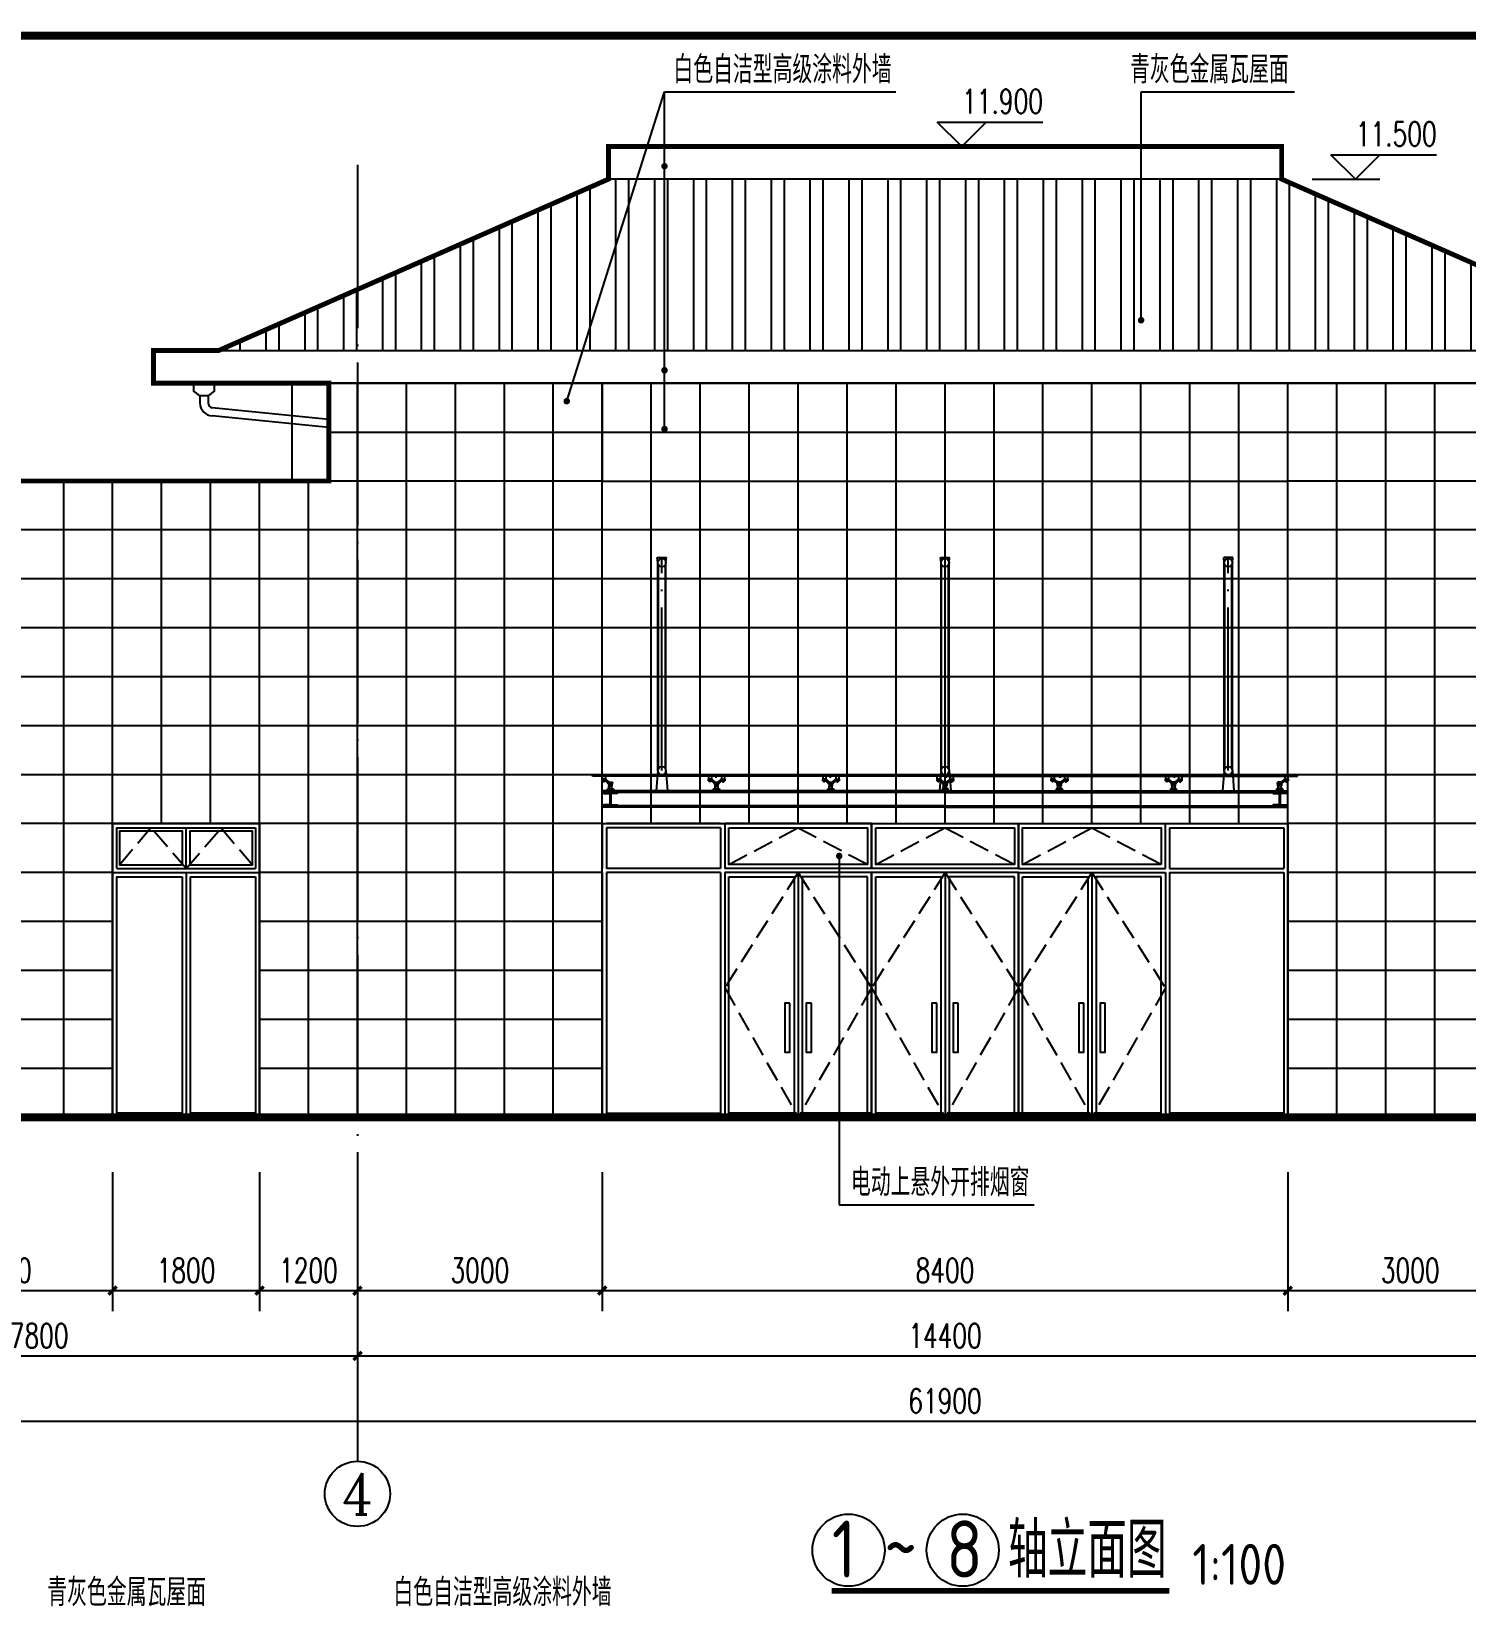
# Model space of a CAD drawing. Extents: x 63793 to 231107, y 20849 to 337643.
# Drawn here: x 162406 to 179976, y 187939 to 207292 of the extents above; entities that cross this region are included whole.
import ezdxf
from ezdxf.enums import TextEntityAlignment as Align

# ---------------------------------------------------------------- set-up
doc = ezdxf.new("R2010")
doc.units = 0
doc.header["$LTSCALE"] = 1000
doc.header["$MEASUREMENT"] = 0
doc.linetypes.add('DASH', pattern=[0.35, 0.25, -0.1])
doc.linetypes.add('DOTE', pattern=[2.42, 2, -0.2, 0.02, -0.2])
for name, color, linetype in [('AXIS', 3, 'Continuous'), ('AXIS_TEXT', 7, 'Continuous'), ('DIM_ELEV', 3, 'Continuous'), ('DIM_LEAD', 3, 'Continuous'), ('DIM_SYMB', 3, 'Continuous'), ('DOTE', 1, 'DOTE'), ('PUB_DIM', 3, 'Continuous'), ('PUB_TEXT', 7, 'Continuous'), ('PUB_TITLE', 4, 'Continuous'), ('SPACE_HATCH', 8, 'Continuous'), ('WINDOW', 4, 'Continuous'), ('新块$0$WINDOW', 4, 'Continuous'), ('网格', 144, 'Continuous'), ('装修线', 153, 'Continuous')]:
    doc.layers.add(name, color=color, linetype=linetype)
doc.styles.add('_TCH_AXIS', font='COMPLEX', dxfattribs={"bigfont": 'GBCBIG'})
doc.styles.add('_TCH_DIM', font='SIMPLEX', dxfattribs={"bigfont": 'GBCBIG'})
doc.styles.add('_TCH_DIM_T3', font='SIMPLEX', dxfattribs={"width": 0.705882, "bigfont": 'GBCBIG'})
doc.styles.get("Standard").update_dxf_attribs({"font": 'gbenor.shx', "bigfont": 'gbcbig.shx'})
doc.dimstyles.new('_TCH_ARCH&&100', dxfattribs={"dimtxt": 297.5, "dimasz": 100, "dimexe": 250, "dimexo": 300, "dimgap": 100, "dimtad": 1, "dimdec": 0, "dimzin": 0, "dimdsep": 46, "dimtxsty": '_TCH_DIM_T3', "dimblk": 'ARCHTICK', "dimcen": 0.09, "dimclrt": 7, "dimazin": 2, "dimtfac": 1, "dimtdec": 0, "dimtix": 1, "dimtmove": 2, "dimatfit": 3, "dimfxl": 0, "dimtolj": 1, "dimtzin": 0, "dimarcsym": 0})

# ---------------------------------------------------------------- blocks, each defined once
blk = doc.blocks.new('ddfdfs')
at = {"linetype": 'ByBlock'}
for points in [[(217357, -28673), (217344, -28673), (217344, -28711), (217357, -28711)], [(218757, -28673), (218744, -28673), (218744, -28711), (218757, -28711)], [(220151, -28673), (220163, -28673), (220163, -28711), (220151, -28711)], [(221551, -28673), (221563, -28673), (221563, -28711), (221551, -28711)], [(222951, -28673), (222963, -28673), (222963, -28711), (222951, -28711)]]:
    blk.add_hatch(color=256, dxfattribs=at).paths.add_polyline_path(points)
for p, q in [((216634, -26075), (216628, -26009)), ((216628, -26009), (216739, -26009)), ((216634, -28623), (216634, -26075)), ((216641, -28598), (216641, -26100)), ((216727, -28598), (216727, -26100)), ((216734, -26075), (216739, -26009)), ((216734, -28623), (216734, -26075)), ((220104, -26075), (220098, -26009)), ((220098, -26009), (220209, -26009)), ((220104, -28623), (220104, -26075)), ((220111, -28598), (220111, -26100)), ((220197, -28598), (220197, -26100)), ((220204, -26075), (220209, -26009)), ((220204, -28623), (220204, -26075)), ((223574, -26075), (223568, -26009)), ((223679, -26009), (223568, -26009)), ((223574, -28623), (223574, -26075)), ((223581, -28598), (223581, -26100)), ((223667, -28598), (223667, -26100)), ((223674, -26075), (223679, -26009)), ((223674, -28623), (223674, -26075)), ((216634, -28623), (216614, -28873)), ((216734, -28623), (216753, -28873)), ((220104, -28623), (220084, -28873)), ((220204, -28623), (220223, -28873)), ((223574, -28623), (223554, -28873)), ((223674, -28623), (223693, -28873)), ((215834, -28693), (215834, -28673)), ((224474, -28693), (224474, -28673))]:
    blk.add_line(p, q)
for p, q in [((220154, -28673), (215834, -28673)), ((220154, -28693), (215834, -28693)), ((215950, -28730), (215950, -28749)), ((215995, -28730), (215950, -28730)), ((215995, -28749), (215950, -28749)), ((215954, -28673), (215954, -28730)), ((215959, -28749), (215959, -28754)), ((215986, -28754), (215959, -28754)), ((215966, -28754), (215966, -28759)), ((215979, -28759), (215966, -28759)), ((215979, -28754), (215979, -28759)), ((215986, -28749), (215986, -28754)), ((215991, -28673), (215991, -28730)), ((215992, -28749), (216027, -28780)), ((215995, -28730), (216036, -28766)), ((215995, -28730), (215995, -28749)), ((215995, -28749), (216027, -28777)), ((216030, -28766), (216027, -28768)), ((216027, -28788), (216027, -28768)), ((216030, -28791), (216027, -28788)), ((216030, -28766), (216077, -28766)), ((216030, -28791), (216077, -28791)), ((216032, -28791), (216032, -28791)), ((216032, -28791), (216032, -28811)), ((216032, -28791), (216075, -28791)), ((216032, -28811), (216075, -28811)), ((216035, -28793), (216035, -28808)), ((216035, -28793), (216072, -28793)), ((216035, -28808), (216072, -28808)), ((216035, -28866), (216035, -28811)), ((216037, -28863), (216037, -28811)), ((216070, -28863), (216070, -28811)), ((216072, -28808), (216072, -28793)), ((216072, -28866), (216072, -28811)), ((216075, -28791), (216075, -28791)), ((216075, -28811), (216075, -28791)), ((216077, -28766), (216080, -28768)), ((216077, -28791), (216080, -28788)), ((216080, -28788), (216080, -28768)), ((217295, -28730), (217250, -28730)), ((217250, -28730), (217250, -28749)), ((217295, -28749), (217250, -28749)), ((217254, -28673), (217254, -28730)), ((217259, -28749), (217259, -28754)), ((217286, -28754), (217259, -28754)), ((217266, -28754), (217266, -28759)), ((217279, -28759), (217266, -28759)), ((217279, -28754), (217279, -28759)), ((217286, -28749), (217286, -28754)), ((217291, -28673), (217291, -28730)), ((217292, -28749), (217327, -28780)), ((217295, -28730), (217336, -28766)), ((217295, -28730), (217295, -28749)), ((217295, -28749), (217327, -28777)), ((217330, -28766), (217327, -28768)), ((217327, -28788), (217327, -28768)), ((217330, -28791), (217327, -28788)), ((217330, -28766), (217377, -28766)), ((217330, -28791), (217377, -28791)), ((217332, -28791), (217332, -28791)), ((217332, -28791), (217332, -28811)), ((217332, -28791), (217375, -28791)), ((217332, -28811), (217375, -28811)), ((217335, -28793), (217335, -28808)), ((217335, -28793), (217372, -28793)), ((217335, -28808), (217372, -28808)), ((217335, -28866), (217335, -28811)), ((217337, -28863), (217337, -28811)), ((217344, -28673), (217344, -28711)), ((217370, -28863), (217370, -28811)), ((217412, -28730), (217371, -28766)), ((217372, -28808), (217372, -28793)), ((217372, -28866), (217372, -28811)), ((217375, -28791), (217375, -28791)), ((217375, -28811), (217375, -28791)), ((217377, -28766), (217380, -28768)), ((217377, -28791), (217380, -28788)), ((217412, -28749), (217380, -28777)), ((217416, -28749), (217380, -28780)), ((217380, -28788), (217380, -28768)), ((217412, -28730), (217457, -28730)), ((217412, -28730), (217412, -28749)), ((217412, -28749), (217457, -28749)), ((217416, -28673), (217416, -28730)), ((217421, -28749), (217421, -28754)), ((217421, -28754), (217448, -28754)), ((217428, -28754), (217428, -28759)), ((217428, -28759), (217441, -28759)), ((217441, -28754), (217441, -28759)), ((217448, -28749), (217448, -28754)), ((217453, -28673), (217453, -28730)), ((217457, -28730), (217457, -28749)), ((218695, -28730), (218650, -28730)), ((218650, -28730), (218650, -28749)), ((218695, -28749), (218650, -28749)), ((218654, -28673), (218654, -28730)), ((218659, -28749), (218659, -28754)), ((218686, -28754), (218659, -28754)), ((218666, -28754), (218666, -28759)), ((218679, -28759), (218666, -28759)), ((218679, -28754), (218679, -28759)), ((218686, -28749), (218686, -28754)), ((218691, -28673), (218691, -28730)), ((218692, -28749), (218727, -28780)), ((218695, -28730), (218736, -28766)), ((218695, -28730), (218695, -28749)), ((218695, -28749), (218727, -28777)), ((218730, -28766), (218727, -28768)), ((218727, -28788), (218727, -28768)), ((218730, -28791), (218727, -28788)), ((218730, -28766), (218777, -28766)), ((218730, -28791), (218777, -28791)), ((218732, -28791), (218732, -28791)), ((218732, -28791), (218732, -28811)), ((218732, -28791), (218775, -28791)), ((218732, -28811), (218775, -28811)), ((218735, -28793), (218735, -28808)), ((218735, -28793), (218772, -28793)), ((218735, -28808), (218772, -28808)), ((218735, -28866), (218735, -28811)), ((218737, -28863), (218737, -28811)), ((218744, -28673), (218744, -28711)), ((218770, -28863), (218770, -28811)), ((218812, -28730), (218771, -28766)), ((218772, -28808), (218772, -28793)), ((218772, -28866), (218772, -28811)), ((218775, -28791), (218775, -28791)), ((218775, -28811), (218775, -28791)), ((218777, -28766), (218780, -28768)), ((218777, -28791), (218780, -28788)), ((218812, -28749), (218780, -28777)), ((218816, -28749), (218780, -28780)), ((218780, -28788), (218780, -28768)), ((218812, -28730), (218857, -28730)), ((218812, -28730), (218812, -28749)), ((218812, -28749), (218857, -28749)), ((218816, -28673), (218816, -28730)), ((218821, -28749), (218821, -28754)), ((218821, -28754), (218848, -28754)), ((218828, -28754), (218828, -28759)), ((218828, -28759), (218841, -28759)), ((218841, -28754), (218841, -28759)), ((218848, -28749), (218848, -28754)), ((218853, -28673), (218853, -28730)), ((218857, -28730), (218857, -28749)), ((220051, -28730), (220051, -28749)), ((220096, -28730), (220051, -28730)), ((220096, -28749), (220051, -28749)), ((220054, -28673), (220054, -28730)), ((220059, -28749), (220059, -28754)), ((220087, -28754), (220059, -28754)), ((220067, -28754), (220067, -28759)), ((220079, -28759), (220067, -28759)), ((220079, -28754), (220079, -28759)), ((220087, -28749), (220087, -28754)), ((220092, -28673), (220092, -28730)), ((220092, -28749), (220128, -28780)), ((220096, -28730), (220137, -28766)), ((220096, -28730), (220096, -28749)), ((220096, -28749), (220128, -28777)), ((220131, -28766), (220128, -28768)), ((220128, -28788), (220128, -28768)), ((220131, -28791), (220128, -28788)), ((220178, -28766), (220131, -28766)), ((220178, -28791), (220131, -28791)), ((220133, -28791), (220133, -28791)), ((220176, -28791), (220133, -28791)), ((220133, -28811), (220133, -28791)), ((220176, -28811), (220133, -28811)), ((220173, -28793), (220136, -28793)), ((220136, -28808), (220136, -28793)), ((220173, -28808), (220136, -28808)), ((220136, -28866), (220136, -28811)), ((220138, -28863), (220138, -28811)), ((220154, -28673), (224474, -28673)), ((220154, -28693), (224474, -28693)), ((220163, -28673), (220163, -28711)), ((220213, -28730), (220171, -28766)), ((220171, -28863), (220171, -28811)), ((220173, -28793), (220173, -28808)), ((220173, -28866), (220173, -28811)), ((220176, -28791), (220176, -28791)), ((220176, -28791), (220176, -28811)), ((220178, -28766), (220181, -28768)), ((220178, -28791), (220181, -28788)), ((220216, -28749), (220181, -28780)), ((220213, -28749), (220181, -28777)), ((220181, -28788), (220181, -28768)), ((220213, -28730), (220213, -28749)), ((220213, -28730), (220258, -28730)), ((220213, -28749), (220258, -28749)), ((220217, -28673), (220217, -28730)), ((220222, -28749), (220222, -28754)), ((220222, -28754), (220249, -28754)), ((220229, -28754), (220229, -28759)), ((220229, -28759), (220242, -28759)), ((220242, -28754), (220242, -28759)), ((220249, -28749), (220249, -28754)), ((220254, -28673), (220254, -28730)), ((220258, -28730), (220258, -28749)), ((221450, -28730), (221450, -28749)), ((221495, -28730), (221450, -28730)), ((221495, -28749), (221450, -28749)), ((221454, -28673), (221454, -28730)), ((221459, -28749), (221459, -28754)), ((221486, -28754), (221459, -28754)), ((221466, -28754), (221466, -28759)), ((221479, -28759), (221466, -28759)), ((221479, -28754), (221479, -28759)), ((221486, -28749), (221486, -28754)), ((221491, -28673), (221491, -28730)), ((221492, -28749), (221527, -28780)), ((221495, -28730), (221536, -28766)), ((221495, -28730), (221495, -28749)), ((221495, -28749), (221527, -28777)), ((221530, -28766), (221527, -28768)), ((221527, -28788), (221527, -28768)), ((221530, -28791), (221527, -28788)), ((221577, -28766), (221530, -28766)), ((221577, -28791), (221530, -28791)), ((221532, -28791), (221532, -28791)), ((221575, -28791), (221532, -28791)), ((221532, -28811), (221532, -28791)), ((221575, -28811), (221532, -28811)), ((221572, -28793), (221535, -28793)), ((221535, -28808), (221535, -28793)), ((221572, -28808), (221535, -28808)), ((221535, -28866), (221535, -28811)), ((221537, -28863), (221537, -28811)), ((221563, -28673), (221563, -28711)), ((221570, -28863), (221570, -28811)), ((221612, -28730), (221571, -28766)), ((221572, -28793), (221572, -28808)), ((221572, -28866), (221572, -28811)), ((221575, -28791), (221575, -28791)), ((221575, -28791), (221575, -28811)), ((221577, -28766), (221580, -28768)), ((221577, -28791), (221580, -28788)), ((221616, -28749), (221580, -28780)), ((221612, -28749), (221580, -28777)), ((221580, -28788), (221580, -28768)), ((221612, -28730), (221612, -28749)), ((221612, -28730), (221657, -28730)), ((221612, -28749), (221657, -28749)), ((221616, -28673), (221616, -28730)), ((221621, -28749), (221621, -28754)), ((221621, -28754), (221648, -28754)), ((221628, -28754), (221628, -28759)), ((221628, -28759), (221641, -28759)), ((221641, -28754), (221641, -28759)), ((221648, -28749), (221648, -28754)), ((221653, -28673), (221653, -28730)), ((221657, -28730), (221657, -28749)), ((222850, -28730), (222850, -28749)), ((222895, -28730), (222850, -28730)), ((222895, -28749), (222850, -28749)), ((222854, -28673), (222854, -28730)), ((222859, -28749), (222859, -28754)), ((222886, -28754), (222859, -28754)), ((222866, -28754), (222866, -28759)), ((222879, -28759), (222866, -28759)), ((222879, -28754), (222879, -28759)), ((222886, -28749), (222886, -28754)), ((222891, -28673), (222891, -28730)), ((222892, -28749), (222927, -28780)), ((222895, -28730), (222936, -28766)), ((222895, -28730), (222895, -28749)), ((222895, -28749), (222927, -28777)), ((222930, -28766), (222927, -28768)), ((222927, -28788), (222927, -28768)), ((222930, -28791), (222927, -28788)), ((222977, -28766), (222930, -28766)), ((222977, -28791), (222930, -28791)), ((222932, -28791), (222932, -28791)), ((222975, -28791), (222932, -28791)), ((222932, -28811), (222932, -28791)), ((222975, -28811), (222932, -28811)), ((222972, -28793), (222935, -28793)), ((222935, -28808), (222935, -28793)), ((222972, -28808), (222935, -28808)), ((222935, -28866), (222935, -28811)), ((222937, -28863), (222937, -28811)), ((222963, -28673), (222963, -28711)), ((222970, -28863), (222970, -28811)), ((223012, -28730), (222971, -28766)), ((222972, -28793), (222972, -28808)), ((222972, -28866), (222972, -28811)), ((222975, -28791), (222975, -28791)), ((222975, -28791), (222975, -28811)), ((222977, -28766), (222980, -28768)), ((222977, -28791), (222980, -28788)), ((223016, -28749), (222980, -28780)), ((223012, -28749), (222980, -28777)), ((222980, -28788), (222980, -28768)), ((223012, -28730), (223012, -28749)), ((223012, -28730), (223057, -28730)), ((223012, -28749), (223057, -28749)), ((223016, -28673), (223016, -28730)), ((223021, -28749), (223021, -28754)), ((223021, -28754), (223048, -28754)), ((223028, -28754), (223028, -28759)), ((223028, -28759), (223041, -28759)), ((223041, -28754), (223041, -28759)), ((223048, -28749), (223048, -28754)), ((223053, -28673), (223053, -28730)), ((223057, -28730), (223057, -28749)), ((224230, -28766), (224227, -28768)), ((224227, -28788), (224227, -28768)), ((224230, -28791), (224227, -28788)), ((224277, -28766), (224230, -28766)), ((224277, -28791), (224230, -28791)), ((224232, -28791), (224232, -28791)), ((224232, -28811), (224232, -28791)), ((224275, -28791), (224232, -28791)), ((224275, -28811), (224232, -28811)), ((224235, -28808), (224235, -28793)), ((224272, -28793), (224235, -28793)), ((224272, -28808), (224235, -28808)), ((224235, -28866), (224235, -28811)), ((224237, -28863), (224237, -28811)), ((224270, -28863), (224270, -28811)), ((224312, -28730), (224271, -28766)), ((224272, -28793), (224272, -28808)), ((224272, -28866), (224272, -28811)), ((224275, -28791), (224275, -28791)), ((224275, -28791), (224275, -28811)), ((224277, -28766), (224280, -28768)), ((224277, -28791), (224280, -28788)), ((224316, -28749), (224280, -28780)), ((224312, -28749), (224280, -28777)), ((224280, -28788), (224280, -28768)), ((224312, -28730), (224312, -28749)), ((224312, -28730), (224357, -28730)), ((224312, -28749), (224357, -28749)), ((224316, -28673), (224316, -28730)), ((224321, -28749), (224321, -28754)), ((224321, -28754), (224348, -28754)), ((224328, -28754), (224328, -28759)), ((224328, -28759), (224341, -28759)), ((224341, -28754), (224341, -28759)), ((224348, -28749), (224348, -28754)), ((224353, -28673), (224353, -28730)), ((224357, -28730), (224357, -28749)), ((220154, -28873), (215954, -28873)), ((215954, -29073), (215954, -28873)), ((220154, -28893), (215954, -28893)), ((216016, -28847), (216091, -28847)), ((216016, -28873), (216016, -28847)), ((216032, -28843), (216032, -28841)), ((216032, -28841), (216075, -28841)), ((216032, -28843), (216075, -28843)), ((216032, -28853), (216032, -28851)), ((216032, -28851), (216075, -28851)), ((216032, -28853), (216075, -28853)), ((216035, -28866), (216072, -28866)), ((216037, -28863), (216070, -28863)), ((216075, -28843), (216075, -28841)), ((216075, -28853), (216075, -28851)), ((216091, -28847), (216091, -28873)), ((217316, -28847), (217391, -28847)), ((217316, -28873), (217316, -28847)), ((217332, -28843), (217332, -28841)), ((217332, -28841), (217375, -28841)), ((217332, -28843), (217375, -28843)), ((217332, -28853), (217332, -28851)), ((217332, -28851), (217375, -28851)), ((217332, -28853), (217375, -28853)), ((217335, -28866), (217372, -28866)), ((217337, -28863), (217370, -28863)), ((217375, -28843), (217375, -28841)), ((217375, -28853), (217375, -28851)), ((217391, -28847), (217391, -28873)), ((218716, -28847), (218791, -28847)), ((218716, -28873), (218716, -28847)), ((218732, -28843), (218732, -28841)), ((218732, -28841), (218775, -28841)), ((218732, -28843), (218775, -28843)), ((218732, -28853), (218732, -28851)), ((218732, -28851), (218775, -28851)), ((218732, -28853), (218775, -28853)), ((218735, -28866), (218772, -28866)), ((218737, -28863), (218770, -28863)), ((218775, -28843), (218775, -28841)), ((218775, -28853), (218775, -28851)), ((218791, -28847), (218791, -28873)), ((220117, -28847), (220117, -28873)), ((220192, -28847), (220117, -28847)), ((220176, -28841), (220133, -28841)), ((220133, -28843), (220133, -28841)), ((220176, -28843), (220133, -28843)), ((220176, -28851), (220133, -28851)), ((220133, -28853), (220133, -28851)), ((220176, -28853), (220133, -28853)), ((220173, -28866), (220136, -28866)), ((220171, -28863), (220138, -28863)), ((220154, -28873), (224354, -28873)), ((220154, -28893), (224354, -28893)), ((220176, -28843), (220176, -28841)), ((220176, -28853), (220176, -28851)), ((220192, -28873), (220192, -28847)), ((221516, -28847), (221516, -28873)), ((221591, -28847), (221516, -28847)), ((221575, -28841), (221532, -28841)), ((221532, -28843), (221532, -28841)), ((221575, -28843), (221532, -28843)), ((221575, -28851), (221532, -28851)), ((221532, -28853), (221532, -28851)), ((221575, -28853), (221532, -28853)), ((221572, -28866), (221535, -28866)), ((221570, -28863), (221537, -28863)), ((221575, -28843), (221575, -28841)), ((221575, -28853), (221575, -28851)), ((221591, -28873), (221591, -28847)), ((222916, -28847), (222916, -28873)), ((222991, -28847), (222916, -28847)), ((222975, -28841), (222932, -28841)), ((222932, -28843), (222932, -28841)), ((222975, -28843), (222932, -28843)), ((222975, -28851), (222932, -28851)), ((222932, -28853), (222932, -28851)), ((222975, -28853), (222932, -28853)), ((222972, -28866), (222935, -28866)), ((222970, -28863), (222937, -28863)), ((222975, -28843), (222975, -28841)), ((222975, -28853), (222975, -28851)), ((222991, -28873), (222991, -28847)), ((224216, -28847), (224216, -28873)), ((224291, -28847), (224216, -28847)), ((224232, -28843), (224232, -28841)), ((224275, -28841), (224232, -28841)), ((224275, -28843), (224232, -28843)), ((224232, -28853), (224232, -28851)), ((224275, -28851), (224232, -28851)), ((224275, -28853), (224232, -28853)), ((224272, -28866), (224235, -28866)), ((224270, -28863), (224237, -28863)), ((224275, -28843), (224275, -28841)), ((224275, -28853), (224275, -28851)), ((224291, -28873), (224291, -28847)), ((224354, -29073), (224354, -28873)), ((220154, -29053), (215954, -29053)), ((220154, -29073), (215954, -29073)), ((220154, -29053), (224354, -29053)), ((220154, -29073), (224354, -29073))]:
    blk.add_line(p, q, dxfattribs=at)
for points in [[(215974, -28893), (215974, -28903), (216048, -28903), (216048, -29043), (215974, -29043), (215974, -29053)], [(216134, -28893), (216134, -28903), (216059, -28903), (216059, -29043), (216134, -29043), (216134, -29053)], [(224174, -28893), (224174, -28903), (224248, -28903), (224248, -29043), (224174, -29043), (224174, -29053)], [(224334, -28893), (224334, -28903), (224259, -28903), (224259, -29043), (224334, -29043), (224334, -29053)]]:
    blk.add_lwpolyline(points)
for points in [[(216016, -28860, -0.366657), (216006, -28873, 0.153977)], [(216091, -28860, 0.366657), (216102, -28873, -0.153977)], [(217316, -28860, -0.366657), (217306, -28873, 0.153977)], [(217316, -28860, -0.366657), (217306, -28873, 0.153977)], [(217391, -28860, 0.366657), (217402, -28873, -0.153977)], [(218716, -28860, -0.366657), (218706, -28873, 0.153977)], [(218716, -28860, -0.366657), (218706, -28873, 0.153977)], [(218791, -28860, 0.366657), (218802, -28873, -0.153977)], [(220117, -28860, -0.366657), (220106, -28873, 0.153977)], [(220192, -28860, 0.366657), (220202, -28873, -0.153977)], [(220192, -28860, 0.366657), (220202, -28873, -0.153977)], [(221516, -28860, -0.366657), (221506, -28873, 0.153977)], [(221591, -28860, 0.366657), (221602, -28873, -0.153977)], [(221591, -28860, 0.366657), (221602, -28873, -0.153977)], [(222916, -28860, -0.366657), (222906, -28873, 0.153977)], [(222991, -28860, 0.366657), (223002, -28873, -0.153977)], [(222991, -28860, 0.366657), (223002, -28873, -0.153977)], [(224216, -28860, -0.366657), (224206, -28873, 0.153977)], [(224291, -28860, 0.366657), (224302, -28873, -0.153977)]]:
    blk.add_lwpolyline(points, format="xyb", dxfattribs=at)
for centre in [(216684, -26075), (220154, -26075), (223624, -26075), (216684, -28623), (220154, -28623), (223624, -28623)]:
    blk.add_circle(centre, 50)
for centre in [(216054, -28778), (217354, -28778), (218754, -28778), (220154, -28778), (221554, -28778), (222954, -28778), (224254, -28778)]:
    blk.add_circle(centre, 8.64, dxfattribs=at)
at = {"layer": 'DIM_ELEV'}
blk.add_line((220154, -28673), (220525, -28673), dxfattribs=at)
at = {"layer": 'DOTE'}
for p, q in [((216684, -28623), (216684, -26009)), ((220154, -28623), (220154, -26009)), ((223624, -28623), (223624, -26009))]:
    blk.add_line(p, q, dxfattribs=at)
blk = doc.blocks.new('_ArchTick')
at = {"color": 0, "linetype": 'ByBlock', "const_width": 0.4}
blk.add_lwpolyline([(-0.5, -0.5), (0.5, 0.5)], dxfattribs=at)
blk = doc.blocks.new('*D1077')
at = {"layer": 'Defpoints', "color": 0, "transparency": 16777216}
for p in [(177799, 193613), (180799, 193613), (180799, 191859)]:
    blk.add_point(p, dxfattribs=at)
at = {"layer": 'PUB_DIM', "color": 0, "lineweight": -2, "transparency": 16777216}
for p, q in [((177799, 193313), (177799, 191609)), ((180799, 193313), (180799, 191609)), ((177799, 191859), (180799, 191859))]:
    blk.add_line(p, q, dxfattribs=at)
at = {"layer": 'PUB_DIM', "color": 0, "lineweight": -2, "transparency": 16777216, "xscale": 100, "yscale": 100, "zscale": 100, "rotation": 180}
blk.add_blockref('_ArchTick', (177799, 191859), dxfattribs=at)
at = {"layer": 'PUB_DIM', "color": 0, "lineweight": -2, "transparency": 16777216, "xscale": 100, "yscale": 100, "zscale": 100}
blk.add_blockref('_ArchTick', (180799, 191859), dxfattribs=at)
at = {"layer": 'PUB_DIM', "color": 7, "transparency": 16777216, "insert": (179299, 192107), "char_height": 297.5, "attachment_point": 5, "style": '_TCH_DIM_T3'}
blk.add_mtext('\\A1;3000', dxfattribs=at)
blk = doc.blocks.new('*D1078')
at = {"layer": 'Defpoints', "color": 0, "transparency": 16777216}
for p in [(169399, 193613), (177799, 193613), (177799, 191859)]:
    blk.add_point(p, dxfattribs=at)
at = {"layer": 'PUB_DIM', "color": 0, "lineweight": -2, "transparency": 16777216}
for p, q in [((169399, 193313), (169399, 191609)), ((177799, 193313), (177799, 191609)), ((169399, 191859), (177799, 191859))]:
    blk.add_line(p, q, dxfattribs=at)
at = {"layer": 'PUB_DIM', "color": 0, "lineweight": -2, "transparency": 16777216, "xscale": 100, "yscale": 100, "zscale": 100, "rotation": 180}
blk.add_blockref('_ArchTick', (169399, 191859), dxfattribs=at)
at = {"layer": 'PUB_DIM', "color": 0, "lineweight": -2, "transparency": 16777216, "xscale": 100, "yscale": 100, "zscale": 100}
blk.add_blockref('_ArchTick', (177799, 191859), dxfattribs=at)
at = {"layer": 'PUB_DIM', "color": 7, "transparency": 16777216, "insert": (173599, 192107), "char_height": 297.5, "attachment_point": 5, "style": '_TCH_DIM_T3'}
blk.add_mtext('\\A1;8400', dxfattribs=at)
blk = doc.blocks.new('*D1079')
at = {"layer": 'Defpoints', "color": 0, "transparency": 16777216}
for p in [(166399, 193613), (169399, 193613), (169399, 191859)]:
    blk.add_point(p, dxfattribs=at)
at = {"layer": 'PUB_DIM', "color": 0, "lineweight": -2, "transparency": 16777216}
for p, q in [((166399, 193313), (166399, 191609)), ((169399, 193313), (169399, 191609)), ((166399, 191859), (169399, 191859))]:
    blk.add_line(p, q, dxfattribs=at)
at = {"layer": 'PUB_DIM', "color": 0, "lineweight": -2, "transparency": 16777216, "xscale": 100, "yscale": 100, "zscale": 100, "rotation": 180}
blk.add_blockref('_ArchTick', (166399, 191859), dxfattribs=at)
at = {"layer": 'PUB_DIM', "color": 0, "lineweight": -2, "transparency": 16777216, "xscale": 100, "yscale": 100, "zscale": 100}
blk.add_blockref('_ArchTick', (169399, 191859), dxfattribs=at)
at = {"layer": 'PUB_DIM', "color": 7, "transparency": 16777216, "insert": (167899, 192107), "char_height": 297.5, "attachment_point": 5, "style": '_TCH_DIM_T3'}
blk.add_mtext('\\A1;3000', dxfattribs=at)
blk = doc.blocks.new('*D1080')
at = {"layer": 'Defpoints', "color": 0, "transparency": 16777216}
for p in [(165199, 193613), (166399, 193613), (166399, 191859)]:
    blk.add_point(p, dxfattribs=at)
at = {"layer": 'PUB_DIM', "color": 0, "lineweight": -2, "transparency": 16777216}
for p, q in [((165199, 193313), (165199, 191609)), ((166399, 193313), (166399, 191609)), ((165199, 191859), (166399, 191859))]:
    blk.add_line(p, q, dxfattribs=at)
at = {"layer": 'PUB_DIM', "color": 0, "lineweight": -2, "transparency": 16777216, "xscale": 100, "yscale": 100, "zscale": 100, "rotation": 180}
blk.add_blockref('_ArchTick', (165199, 191859), dxfattribs=at)
at = {"layer": 'PUB_DIM', "color": 0, "lineweight": -2, "transparency": 16777216, "xscale": 100, "yscale": 100, "zscale": 100}
blk.add_blockref('_ArchTick', (166399, 191859), dxfattribs=at)
at = {"layer": 'PUB_DIM', "color": 7, "transparency": 16777216, "insert": (165799, 192107), "char_height": 297.5, "attachment_point": 5, "style": '_TCH_DIM_T3'}
blk.add_mtext('\\A1;1200', dxfattribs=at)
blk = doc.blocks.new('*D1081')
at = {"layer": 'Defpoints', "color": 0, "transparency": 16777216}
for p in [(163399, 193613), (165199, 193613), (165199, 191859)]:
    blk.add_point(p, dxfattribs=at)
at = {"layer": 'PUB_DIM', "color": 0, "lineweight": -2, "transparency": 16777216}
for p, q in [((163399, 193313), (163399, 191609)), ((165199, 193313), (165199, 191609)), ((163399, 191859), (165199, 191859))]:
    blk.add_line(p, q, dxfattribs=at)
at = {"layer": 'PUB_DIM', "color": 0, "lineweight": -2, "transparency": 16777216, "xscale": 100, "yscale": 100, "zscale": 100, "rotation": 180}
blk.add_blockref('_ArchTick', (163399, 191859), dxfattribs=at)
at = {"layer": 'PUB_DIM', "color": 0, "lineweight": -2, "transparency": 16777216, "xscale": 100, "yscale": 100, "zscale": 100}
blk.add_blockref('_ArchTick', (165199, 191859), dxfattribs=at)
at = {"layer": 'PUB_DIM', "color": 7, "transparency": 16777216, "insert": (164299, 192107), "char_height": 297.5, "attachment_point": 5, "style": '_TCH_DIM_T3'}
blk.add_mtext('\\A1;1800', dxfattribs=at)
blk = doc.blocks.new('*D1082')
at = {"layer": 'Defpoints', "color": 0, "transparency": 16777216}
for p in [(160699, 193613), (163399, 193613), (163399, 191859)]:
    blk.add_point(p, dxfattribs=at)
at = {"layer": 'PUB_DIM', "color": 0, "lineweight": -2, "transparency": 16777216}
for p, q in [((160699, 193313), (160699, 191609)), ((163399, 193313), (163399, 191609)), ((160699, 191859), (163399, 191859))]:
    blk.add_line(p, q, dxfattribs=at)
at = {"layer": 'PUB_DIM', "color": 0, "lineweight": -2, "transparency": 16777216, "xscale": 100, "yscale": 100, "zscale": 100, "rotation": 180}
blk.add_blockref('_ArchTick', (160699, 191859), dxfattribs=at)
at = {"layer": 'PUB_DIM', "color": 0, "lineweight": -2, "transparency": 16777216, "xscale": 100, "yscale": 100, "zscale": 100}
blk.add_blockref('_ArchTick', (163399, 191859), dxfattribs=at)
at = {"layer": 'PUB_DIM', "color": 7, "transparency": 16777216, "insert": (162049, 192107), "char_height": 297.5, "attachment_point": 5, "style": '_TCH_DIM_T3'}
blk.add_mtext('\\A1;2700', dxfattribs=at)
blk = doc.blocks.new('*D1098')
at = {"layer": 'AXIS', "color": 0, "lineweight": -2, "transparency": 16777216}
for p, q in [((158599, 193259), (158599, 190809)), ((166399, 193259), (166399, 190809)), ((158599, 191059), (166399, 191059))]:
    blk.add_line(p, q, dxfattribs=at)
at = {"layer": 'Defpoints', "color": 0, "transparency": 16777216}
for p in [(158599, 193559), (166399, 193559), (166399, 191059)]:
    blk.add_point(p, dxfattribs=at)
at = {"layer": 'AXIS', "color": 0, "lineweight": -2, "transparency": 16777216, "xscale": 100, "yscale": 100, "zscale": 100, "rotation": 180}
blk.add_blockref('_ArchTick', (158599, 191059), dxfattribs=at)
at = {"layer": 'AXIS', "color": 0, "lineweight": -2, "transparency": 16777216, "xscale": 100, "yscale": 100, "zscale": 100}
blk.add_blockref('_ArchTick', (166399, 191059), dxfattribs=at)
at = {"layer": 'AXIS', "color": 7, "transparency": 16777216, "insert": (162499, 191307), "char_height": 297.5, "attachment_point": 5, "style": '_TCH_DIM_T3'}
blk.add_mtext('\\A1;7800', dxfattribs=at)
blk = doc.blocks.new('*D1099')
at = {"layer": 'AXIS', "color": 0, "lineweight": -2, "transparency": 16777216}
for p, q in [((166399, 193259), (166399, 190809)), ((180799, 193259), (180799, 190809)), ((166399, 191059), (180799, 191059))]:
    blk.add_line(p, q, dxfattribs=at)
at = {"layer": 'Defpoints', "color": 0, "transparency": 16777216}
for p in [(166399, 193559), (180799, 193559), (180799, 191059)]:
    blk.add_point(p, dxfattribs=at)
at = {"layer": 'AXIS', "color": 0, "lineweight": -2, "transparency": 16777216, "xscale": 100, "yscale": 100, "zscale": 100, "rotation": 180}
blk.add_blockref('_ArchTick', (166399, 191059), dxfattribs=at)
at = {"layer": 'AXIS', "color": 0, "lineweight": -2, "transparency": 16777216, "xscale": 100, "yscale": 100, "zscale": 100}
blk.add_blockref('_ArchTick', (180799, 191059), dxfattribs=at)
at = {"layer": 'AXIS', "color": 7, "transparency": 16777216, "insert": (173599, 191307), "char_height": 297.5, "attachment_point": 5, "style": '_TCH_DIM_T3'}
blk.add_mtext('\\A1;14400', dxfattribs=at)
blk = doc.blocks.new('*D1104')
at = {"layer": 'AXIS', "color": 0, "lineweight": -2, "transparency": 16777216}
for p, q in [((142649, 193259), (142649, 190009)), ((204549, 193259), (204549, 190009)), ((142649, 190259), (204549, 190259))]:
    blk.add_line(p, q, dxfattribs=at)
at = {"layer": 'Defpoints', "color": 0, "transparency": 16777216}
for p in [(142649, 193559), (204549, 193559), (204549, 190259)]:
    blk.add_point(p, dxfattribs=at)
at = {"layer": 'AXIS', "color": 0, "lineweight": -2, "transparency": 16777216, "xscale": 100, "yscale": 100, "zscale": 100, "rotation": 180}
blk.add_blockref('_ArchTick', (142649, 190259), dxfattribs=at)
at = {"layer": 'AXIS', "color": 0, "lineweight": -2, "transparency": 16777216, "xscale": 100, "yscale": 100, "zscale": 100}
blk.add_blockref('_ArchTick', (204549, 190259), dxfattribs=at)
at = {"layer": 'AXIS', "color": 7, "transparency": 16777216, "insert": (173599, 190507), "char_height": 297.5, "attachment_point": 5, "style": '_TCH_DIM_T3'}
blk.add_mtext('\\A1;61900', dxfattribs=at)

msp = doc.modelspace()

# ---------------------------------------------------------------- hatches: boundary and pattern name
at = {"layer": '网格'}
h = msp.add_hatch(dxfattribs=at)
h.set_pattern_fill('ANSI32', color=256, scale=100, angle=45, style=0)
h.set_pattern_definition([(90, (976492.9, 1402606.87), (476.25, 3e-14), []), (90, (976334.15, 1402765.6), (476.25, 3e-14), [])])
h.paths.add_polyline_path([(182499.3, 203383.4), (177724.3, 205483.4), (169474.3, 205483.4), (164699.3, 203383.4)])

# ---------------------------------------------------------------- linework, layer by layer
for p, q in [((177724.3, 205483.4), (169474.3, 205483.4)), ((163899.3, 203383.4), (183299.3, 203383.4)), ((182974.3, 202983.4), (164224.3, 202983.4)), ((165599.3, 201783.4), (165599.3, 202983.4)), ((166049.3, 202383.4), (166049.3, 202983.4)), ((166049.3, 201783.4), (144799.3, 201783.4))]:
    msp.add_line(p, q)
at = {"color": 8}
for p, q in [((164469.3, 202833.4), (164469.3, 202740.8)), ((164569.3, 202833.4), (164569.3, 202740.8))]:
    msp.add_line(p, q, dxfattribs=at)
for points in [[(183299.3, 202983.4), (183299.3, 203383.4), (182499.3, 203383.4), (177724.3, 205483.4), (177724.3, 205883.4), (169474.3, 205883.4), (169474.3, 205483.4), (164699.3, 203383.4), (163899.3, 203383.4), (163899.3, 202983.4)], [(169399.3, 197583.4), (177799.3, 197583.4), (177799.3, 193983.4), (169399.3, 193983.4)]]:
    msp.add_lwpolyline(points, close=True)
for points in [[(164389.3, 202983.4), (164389.3, 202882.9), (164459.3, 202833.4), (164579.3, 202833.4), (164649.3, 202883.4), (164649.3, 202983.4), (164389.3, 202983.4)], [(166049.3, 202538), (164618.8, 202681.7)], [(166049.3, 202437.5), (164620.7, 202581.1)]]:
    msp.add_lwpolyline(points, dxfattribs=at)
at = {"const_width": 100}
msp.add_lwpolyline([(128438.5, 193983.4), (204549.3, 193983.4)], dxfattribs=at)
for centre in [(172417, 188677.5), (173815.8, 188677.5)]:
    msp.add_circle(centre, 442.5)
at = {"color": 8}
for radius, end in [(160, 266.91043), (60, 260)]:
    msp.add_arc((164629.3, 202740.8), radius, 180, end, dxfattribs=at)
at = {"layer": 'AXIS'}
msp.add_line((166399.3, 193558.6), (166399.3, 189768.5), dxfattribs=at)
msp.add_circle((166399.3, 189368.5), 400, dxfattribs=at)
at = {"layer": 'DIM_ELEV'}
for p, q in [((173803.1, 205883.4), (173503.1, 206183.4)), ((173503.1, 206183.4), (174799.2, 206183.4)), ((173803.1, 205883.4), (174103.1, 206183.4)), ((171805.4, 205883.4), (174103.1, 205883.4)), ((178626.9, 205483.4), (178326.9, 205783.4)), ((178326.9, 205783.4), (179623, 205783.4)), ((178626.9, 205483.4), (178926.9, 205783.4)), ((178097.4, 205483.4), (178926.9, 205483.4))]:
    msp.add_line(p, q, dxfattribs=at)
at = {"layer": 'DIM_LEAD'}
for p, q in [((168963.9, 202761.3), (170161.7, 206552.8)), ((170161.7, 202420.4), (170161.7, 206552.8)), ((170161.7, 205642.6), (170161.7, 206552.8)), ((170161.7, 203140.8), (170161.7, 206552.8)), ((170161.7, 206552.8), (172997.2, 206552.8)), ((176001.9, 203753.9), (176001.9, 206552.8)), ((176001.9, 206552.8), (177881.1, 206552.8)), ((172302.7, 197187), (172302.7, 192912.3)), ((172302.7, 192912.3), (174692.1, 192912.3))]:
    msp.add_line(p, q, dxfattribs=at)
at = {"layer": 'DIM_LEAD', "const_width": 40}
for points in [[(170161.7, 205622.6, 1), (170161.7, 205662.6, 1)], [(176001.9, 203733.9, 1), (176001.9, 203773.9, 1)], [(170161.7, 203120.8, 1), (170161.7, 203160.8, 1)], [(168957.9, 202742.3, 1), (168969.9, 202780.4, 1)], [(170161.7, 202400.4, 1), (170161.7, 202440.4, 1)], [(172302.7, 197207, 1), (172302.7, 197167, 1)]]:
    msp.add_lwpolyline(points, format="xyb", close=True, dxfattribs=at)
at = {"layer": 'DIM_SYMB', "const_width": 70}
msp.add_lwpolyline([(172211.6, 188179.3), (176349.3, 188179.3)], dxfattribs=at)
at = {"layer": 'DOTE', "linetype": 'DOTE'}
msp.add_line((166399.3, 205657.3), (166399.3, 192012.3), dxfattribs=at)
at = {"layer": 'PUB_TITLE', "const_width": 100}
msp.add_lwpolyline([(127337.4, 167242.4), (213037.4, 167242.4), (213037.4, 207242.4), (127337.4, 207242.4)], close=True, dxfattribs=at)
at = {"layer": 'SPACE_HATCH', "linetype": 'DASH'}
for points in [[(164299.3, 197033.4), (163869.3, 197533.4), (163449.3, 197033.4)], [(164299.3, 197033.4), (164729.3, 197533.4), (165149.3, 197033.4)], [(170949.3, 197083.4), (171799.3, 197533.4), (172649.3, 197083.4)], [(172749.3, 197083.4), (173599.3, 197533.4), (174449.3, 197083.4)], [(174549.3, 197083.4), (175399.3, 197533.4), (176249.3, 197083.4)], [(171799.3, 196983.4), (170899.3, 195570.9), (171799.3, 193983.4)], [(171799.3, 196983.4), (172699.5, 195570.9), (171799.3, 193983.4)], [(173599.3, 196983.4), (172699.3, 195570.9), (173599.3, 193983.4)], [(173599.3, 196983.4), (174499.5, 195570.9), (173599.3, 193983.4)], [(175399.3, 196983.4), (174499, 195570.9), (175399.3, 193983.4)], [(175399.3, 196983.4), (176299.3, 195570.9), (175399.3, 193983.4)]]:
    msp.add_lwpolyline(points, dxfattribs=at)
at = {"layer": 'WINDOW'}
for p, q in [((177799.3, 197033.4), (177799.4, 197033.4)), ((177799.3, 196933.4), (177799.4, 196933.4)), ((177799.4, 193983.4), (169399.3, 193983.4))]:
    msp.add_line(p, q, dxfattribs=at)
for points in [[(171699.3, 195383.3), (171637.4, 195383.3), (171637.4, 194783.4), (171699.3, 194783.4)], [(171961.2, 195383.3), (171899.3, 195383.3), (171899.3, 194783.4), (171961.2, 194783.4)], [(173499.3, 195383.3), (173437.4, 195383.3), (173437.4, 194783.4), (173499.3, 194783.4)], [(173761.2, 195383.3), (173699.3, 195383.3), (173699.3, 194783.4), (173761.2, 194783.4)], [(175299.3, 195383.3), (175237.4, 195383.3), (175237.4, 194783.4), (175299.3, 194783.4)], [(175561.2, 195383.3), (175499.3, 195383.3), (175499.3, 194783.4), (175561.2, 194783.4)]]:
    msp.add_lwpolyline(points, close=True, dxfattribs=at)
at = {"layer": '新块$0$WINDOW'}
for p, q in [((163399.3, 197583.4), (163399.3, 193983.4)), ((164299.3, 197033.4), (164299.3, 197533.4)), ((165149.3, 197533.4), (165149.3, 197033.4)), ((165199.3, 197583.4), (165199.3, 193983.4)), ((169399.3, 197583.4), (169399.3, 197033.4)), ((169449.3, 197533.4), (169449.3, 197033.4)), ((170849.3, 197533.4), (169449.3, 197533.4)), ((170849.3, 197533.4), (170849.3, 197033.4)), ((170899.3, 197583.4), (170899.3, 197033.4)), ((172699.3, 197033.4), (172699.3, 197583.4)), ((172699.3, 197583.4), (172699.3, 197033.4)), ((174499.3, 197033.4), (174499.3, 197583.4)), ((174499.3, 197033.4), (174499.3, 197583.4)), ((176349.3, 197533.4), (176349.3, 197033.4)), ((176349.3, 197533.4), (177749.3, 197533.4)), ((177749.3, 197533.4), (177749.3, 197033.4)), ((177799.3, 197583.4), (177799.3, 197033.4)), ((163449.3, 197033.4), (164249.3, 197033.4)), ((163449.3, 197033.4), (165149.3, 197033.4)), ((170849.3, 197033.4), (169449.3, 197033.4)), ((171774.1, 197033.4), (170899.3, 197033.4)), ((172699.4, 197033.4), (171774.1, 197033.4)), ((174499.3, 197033.4), (172699.3, 197033.4)), ((174499.2, 197033.4), (176299.3, 197033.4)), ((176349.3, 197033.4), (177749.3, 197033.4)), ((163399.3, 196983.4), (165199.3, 196983.4)), ((164249.3, 196933.4), (164249.3, 194033.4)), ((164299.3, 196983.4), (164299.3, 194033.4)), ((164349.3, 196933.4), (164349.3, 194033.4)), ((165149.3, 196933.4), (165149.3, 194033.4)), ((169399.3, 196983.4), (169399.3, 193983.4)), ((169449.3, 196983.4), (169449.3, 194033.4)), ((170849.3, 196983.4), (169449.3, 196983.4)), ((170849.3, 196983.4), (170849.3, 194033.4)), ((172699.4, 196983.4), (170899.3, 196983.4)), ((170899.3, 196983.4), (170899.3, 193983.4)), ((171799.3, 196983.4), (171799.3, 193983.4)), ((172699.3, 194033.4), (172699.3, 196983.4)), ((174499.4, 196983.4), (172699.3, 196983.4)), ((172699.4, 196983.4), (172699.3, 193983.4)), ((173599.3, 196983.4), (173599.3, 193983.4)), ((174499.2, 196983.4), (176299.3, 196983.4)), ((174499.3, 194033.4), (174499.3, 196983.4)), ((174499.3, 194033.4), (174499.3, 196983.4)), ((175399.3, 196983.4), (175399.3, 193983.4)), ((176299.3, 196983.4), (176299.3, 193983.4)), ((176349.3, 196983.4), (177749.3, 196983.4)), ((176349.3, 196983.4), (176349.3, 194033.4)), ((177749.3, 196983.4), (177749.3, 194033.4)), ((177799.3, 196983.4), (177799.3, 193983.4)), ((164249.3, 195133.4), (164249.3, 194033.4)), ((164299.3, 195133.4), (164299.3, 193983.4)), ((165149.3, 195133.4), (165149.3, 194033.4)), ((165199.3, 193983.4), (163399.3, 193983.4)), ((164249.3, 194033.4), (163449.3, 194033.4)), ((165149.3, 194033.4), (164349.3, 194033.4)), ((169449.3, 194033.4), (170849.3, 194033.4)), ((170949.3, 194033.4), (171774.1, 194033.4)), ((172749.3, 194033.4), (173574.1, 194033.4)), ((176249.3, 194033.4), (175424.4, 194033.4)), ((177749.3, 194033.4), (176349.3, 194033.4))]:
    msp.add_line(p, q, dxfattribs=at)
for points in [[(165199.3, 193983.4), (165199.3, 197583.4), (163399.3, 197583.4), (163399.3, 193983.4)], [(163399.3, 193983.4), (163399.3, 197583.4), (165199.3, 197583.4)], [(163449.3, 197033.4), (163449.3, 197533.4), (164249.3, 197533.4)], [(163449.3, 197533.4), (165149.3, 197533.4)], [(170849.3, 197583.4), (169449.3, 197583.4)], [(171774.1, 197583.4), (170899.3, 197583.4)], [(172699.3, 197033.4), (172699.3, 197583.4), (171824.1, 197583.4)], [(172699.3, 197583.4), (172699.3, 197033.4)], [(174499.3, 197583.4), (174499.3, 197033.4)], [(174499.3, 197583.4), (174499.3, 197033.4)], [(176299.3, 197033.4), (176299.3, 197583.4), (177799.3, 197583.4)], [(163449.3, 194033.4), (163449.3, 196933.4), (164249.3, 196933.4)], [(164349.3, 196933.4), (165149.3, 196933.4)], [(171824.1, 194033.4), (172699.3, 194033.4), (172699.3, 196983.4)], [(172699.3, 196983.4), (172699.3, 194033.4), (171824.1, 194033.4)], [(173624.1, 194033.4), (174499.3, 194033.4), (174499.3, 196983.4)], [(174499.3, 196983.4), (174499.3, 194033.4), (173624.1, 194033.4)], [(175374.4, 194033.4), (174499.3, 194033.4), (174499.3, 196983.4)], [(174499.3, 196983.4), (174499.3, 194033.4), (175374.4, 194033.4)], [(163449.3, 194033.4), (163449.3, 195133.4)]]:
    msp.add_lwpolyline(points, dxfattribs=at)
for points in [[(164249.3, 197073.4), (163489.3, 197073.4), (163489.3, 197493.4), (164249.3, 197493.4), (164249.3, 197073.4)], [(164349.3, 197073.4), (164349.3, 197493.4), (165109.3, 197493.4), (165109.3, 197073.4), (164349.3, 197073.4)], [(170949.3, 197533.4), (172649.3, 197533.4), (172649.3, 197083.4), (170949.3, 197083.4)], [(172749.3, 197533.4), (174449.3, 197533.4), (174449.3, 197083.4), (172749.3, 197083.4)], [(176249.3, 197083.4), (174549.3, 197083.4), (174549.3, 197533.4), (176249.3, 197533.4)], [(170949.3, 196933.4), (171749.3, 196933.4), (171749.3, 194033.4), (170949.3, 194033.4)], [(172649.4, 196933.4), (171849.3, 196933.4), (171849.3, 194033.4), (172649.4, 194033.4)], [(172749.3, 196933.4), (173549.3, 196933.4), (173549.3, 194033.4), (172749.3, 194033.4)], [(174449.4, 196933.4), (173649.3, 196933.4), (173649.3, 194033.4), (174449.4, 194033.4)], [(174549.1, 196933.4), (175349.3, 196933.4), (175349.3, 194033.4), (174549.1, 194033.4)], [(176249.3, 196933.4), (175449.3, 196933.4), (175449.3, 194033.4), (176249.3, 194033.4)]]:
    msp.add_lwpolyline(points, close=True, dxfattribs=at)
at = {"layer": '网格'}
for p, q in [((166399.3, 193983.4), (166399.3, 202983.4)), ((166999.3, 193983.4), (166999.3, 202983.4)), ((167599.3, 193983.4), (167599.3, 202983.4)), ((168199.3, 193983.4), (168199.3, 202983.4)), ((168799.3, 193983.4), (168799.3, 202983.4)), ((169399.3, 193983.4), (169399.3, 202983.4)), ((169999.3, 197583.4), (169999.3, 202983.4)), ((170599.3, 197583.4), (170599.3, 202983.4)), ((171199.3, 197583.4), (171199.3, 202983.4)), ((171799.3, 197583.4), (171799.3, 202983.4)), ((172399.3, 197583.4), (172399.3, 202983.4)), ((172999.3, 197583.4), (172999.3, 202983.4)), ((173599.3, 197583.4), (173599.3, 202983.4)), ((174199.3, 197583.4), (174199.3, 202983.4)), ((174799.3, 197583.4), (174799.3, 202983.4)), ((175399.3, 197583.4), (175399.3, 202983.4)), ((175999.3, 197583.4), (175999.3, 202983.4)), ((176599.3, 197583.4), (176599.3, 202983.4)), ((177199.3, 197583.4), (177199.3, 202983.4)), ((177799.3, 193983.4), (177799.3, 202983.4)), ((178399.3, 193983.4), (178399.3, 202983.4)), ((178999.3, 193983.4), (178999.3, 202983.4)), ((179599.3, 193983.4), (179599.3, 202983.4)), ((166049.3, 202383.4), (177799.3, 202383.4)), ((162799.3, 193983.4), (162799.3, 201783.4)), ((163399.3, 193983.4), (163399.3, 201783.4)), ((163999.3, 197583.4), (163999.3, 201783.4)), ((164599.3, 197583.4), (164599.3, 201783.4)), ((165199.3, 193983.4), (165199.3, 201783.4)), ((165799.3, 193983.4), (165799.3, 201783.4)), ((169399.3, 201783.4), (165799.3, 201783.4)), ((181149.3, 201783.4), (177799.3, 201783.4)), ((204549.3, 201183.4), (142649.3, 201183.4)), ((204549.3, 200583.4), (142649.3, 200583.4)), ((204549.3, 199983.4), (142649.3, 199983.4)), ((204549.3, 199383.4), (142649.3, 199383.4)), ((204549.3, 198783.4), (142649.3, 198783.4)), ((204549.3, 198183.4), (142649.3, 198183.4)), ((169399.3, 197583.4), (142649.3, 197583.4)), ((204549.3, 197583.4), (177799.3, 197583.4)), ((163399.3, 196983.4), (160699.3, 196983.4)), ((169399.3, 196983.4), (165199.3, 196983.4)), ((183799.3, 196983.4), (177799.3, 196983.4)), ((163399.3, 196383.4), (160699.3, 196383.4)), ((169399.3, 196383.4), (165199.3, 196383.4)), ((181999.3, 196383.4), (177799.3, 196383.4)), ((163399.3, 195783.4), (160699.3, 195783.4)), ((169399.3, 195783.4), (165199.3, 195783.4)), ((181399.3, 195783.4), (177799.3, 195783.4)), ((163399.3, 195183.4), (160699.3, 195183.4)), ((169399.3, 195183.4), (165199.3, 195183.4)), ((181399.3, 195183.4), (177799.3, 195183.4)), ((163399.3, 194583.4), (160699.3, 194583.4)), ((169399.3, 194583.4), (165199.3, 194583.4)), ((181399.3, 194583.4), (177799.3, 194583.4)), ((204549.3, 193983.4), (142199.3, 193983.4))]:
    msp.add_line(p, q, dxfattribs=at)
for points in [[(169399.3, 202983.4), (169399.3, 201783.4), (177799.3, 201783.4), (177799.3, 202383.4), (181149.3, 202383.4)], [(177999.3, 202983.4), (177999.3, 202983.4), (169399.3, 202983.4)]]:
    msp.add_lwpolyline(points, dxfattribs=at)
at = {"layer": '装修线', "const_width": 60}
msp.add_lwpolyline([(182499.3, 203383.4), (177724.3, 205483.4), (177724.3, 205883.4), (169474.3, 205883.4), (169474.3, 205483.4), (164699.3, 203383.4), (163899.3, 203383.4), (163899.3, 202983.4), (166049.3, 202983.4), (166049.3, 202383.4), (166049.3, 202383.4), (166049.3, 201783.4), (144799.3, 201783.4), (144799.3, 202383.4), (142649.3, 202383.4), (142649.3, 193983.4)], dxfattribs=at)

# ---------------------------------------------------------------- block references
msp.add_blockref('ddfdfs', (-46554.3, 226856.8))

# ---------------------------------------------------------------- texts
at = {"layer": 'AXIS_TEXT', "style": '_TCH_AXIS'}
msp.add_text('4', height=509.1, dxfattribs=at).set_placement((166205.3, 189114), (166593.2, 189114), align=Align.FIT)
at = {"layer": 'PUB_TEXT', "style": '_TCH_DIM'}
for s, height, p in [('白色自洁型高级涂料外墙', 337.589, (170270.9, 206657.8)), ('青灰色金属瓦屋面', 337.59, (175866, 206657.8)), ('电动上悬外开排烟窗', 337.59, (172446.1, 193017.3)), ('青灰色金属瓦屋面', 337.59, (162598.8, 187992.4)), ('白色自洁型高级涂料外墙', 337.589, (166839.6, 187992.4))]:
    msp.add_text(s, height=height, dxfattribs=at).set_placement(p)
at = {"layer": 'PUB_TEXT', "style": '_TCH_DIM', "width": 0.705882}
for s, p in [('11.900', (173809.2, 206288.4)), ('11.500', (178633, 205888.4))]:
    msp.add_text(s, height=297.5, dxfattribs=at).set_placement(p)
at = {"layer": 'PUB_TEXT'}
for s, height, p in [('轴立面图', 675.18, (174370, 188341.7)), ('1', 700, (172211.6, 188341.7)), ('8', 700, (173611.6, 188341.7)), ('~', 700, (172853.3, 188341.7)), ('1:100', 500, (176629.3, 188254.4))]:
    msp.add_text(s, height=height, dxfattribs=at).set_placement(p)

# ---------------------------------------------------------------- dimensions: what is measured, and where the dimension line sits
at = {"layer": 'AXIS'}
for p1, p2, distance, text, picture, middle in [((142649.3, 193558.6), (204549.3, 193558.6), -3300, '61900', '*D1104', (173599.3, 190507.4)), ((158599.3, 193558.6), (166399.3, 193558.6), -2500, '7800', '*D1098', (162499.3, 191307.4)), ((166399.3, 193558.6), (180799.3, 193558.6), -2500, '14400', '*D1099', (173599.3, 191307.4))]:
    dim = msp.add_aligned_dim(p1=p1, p2=p2, distance=distance, text=text, dimstyle='_TCH_ARCH&&100', dxfattribs=at)
    dim.commit()
    dim.dimension.update_dxf_attribs({"geometry": picture, "text_midpoint": middle})
at = {"layer": 'PUB_DIM'}
for p1, p2, text, picture, middle in [((160699.3, 193613.1), (163399.3, 193613.1), '2700', '*D1082', (162049.3, 192107.4)), ((163399.3, 193613.1), (165199.3, 193613.1), '1800', '*D1081', (164299.3, 192107.4)), ((165199.3, 193613.1), (166399.3, 193613.1), '1200', '*D1080', (165799.3, 192107.4)), ((166399.3, 193613.1), (169399.3, 193613.1), '3000', '*D1079', (167899.3, 192107.4)), ((169399.3, 193613.1), (177799.3, 193613.1), '8400', '*D1078', (173599.3, 192107.4)), ((177799.3, 193613.1), (180799.3, 193613.1), '3000', '*D1077', (179299.3, 192107.4))]:
    dim = msp.add_aligned_dim(p1=p1, p2=p2, distance=-1754.5, text=text, dimstyle='_TCH_ARCH&&100', dxfattribs=at)
    dim.commit()
    dim.dimension.update_dxf_attribs({"geometry": picture, "text_midpoint": middle})

doc.saveas('drawing.dxf')
